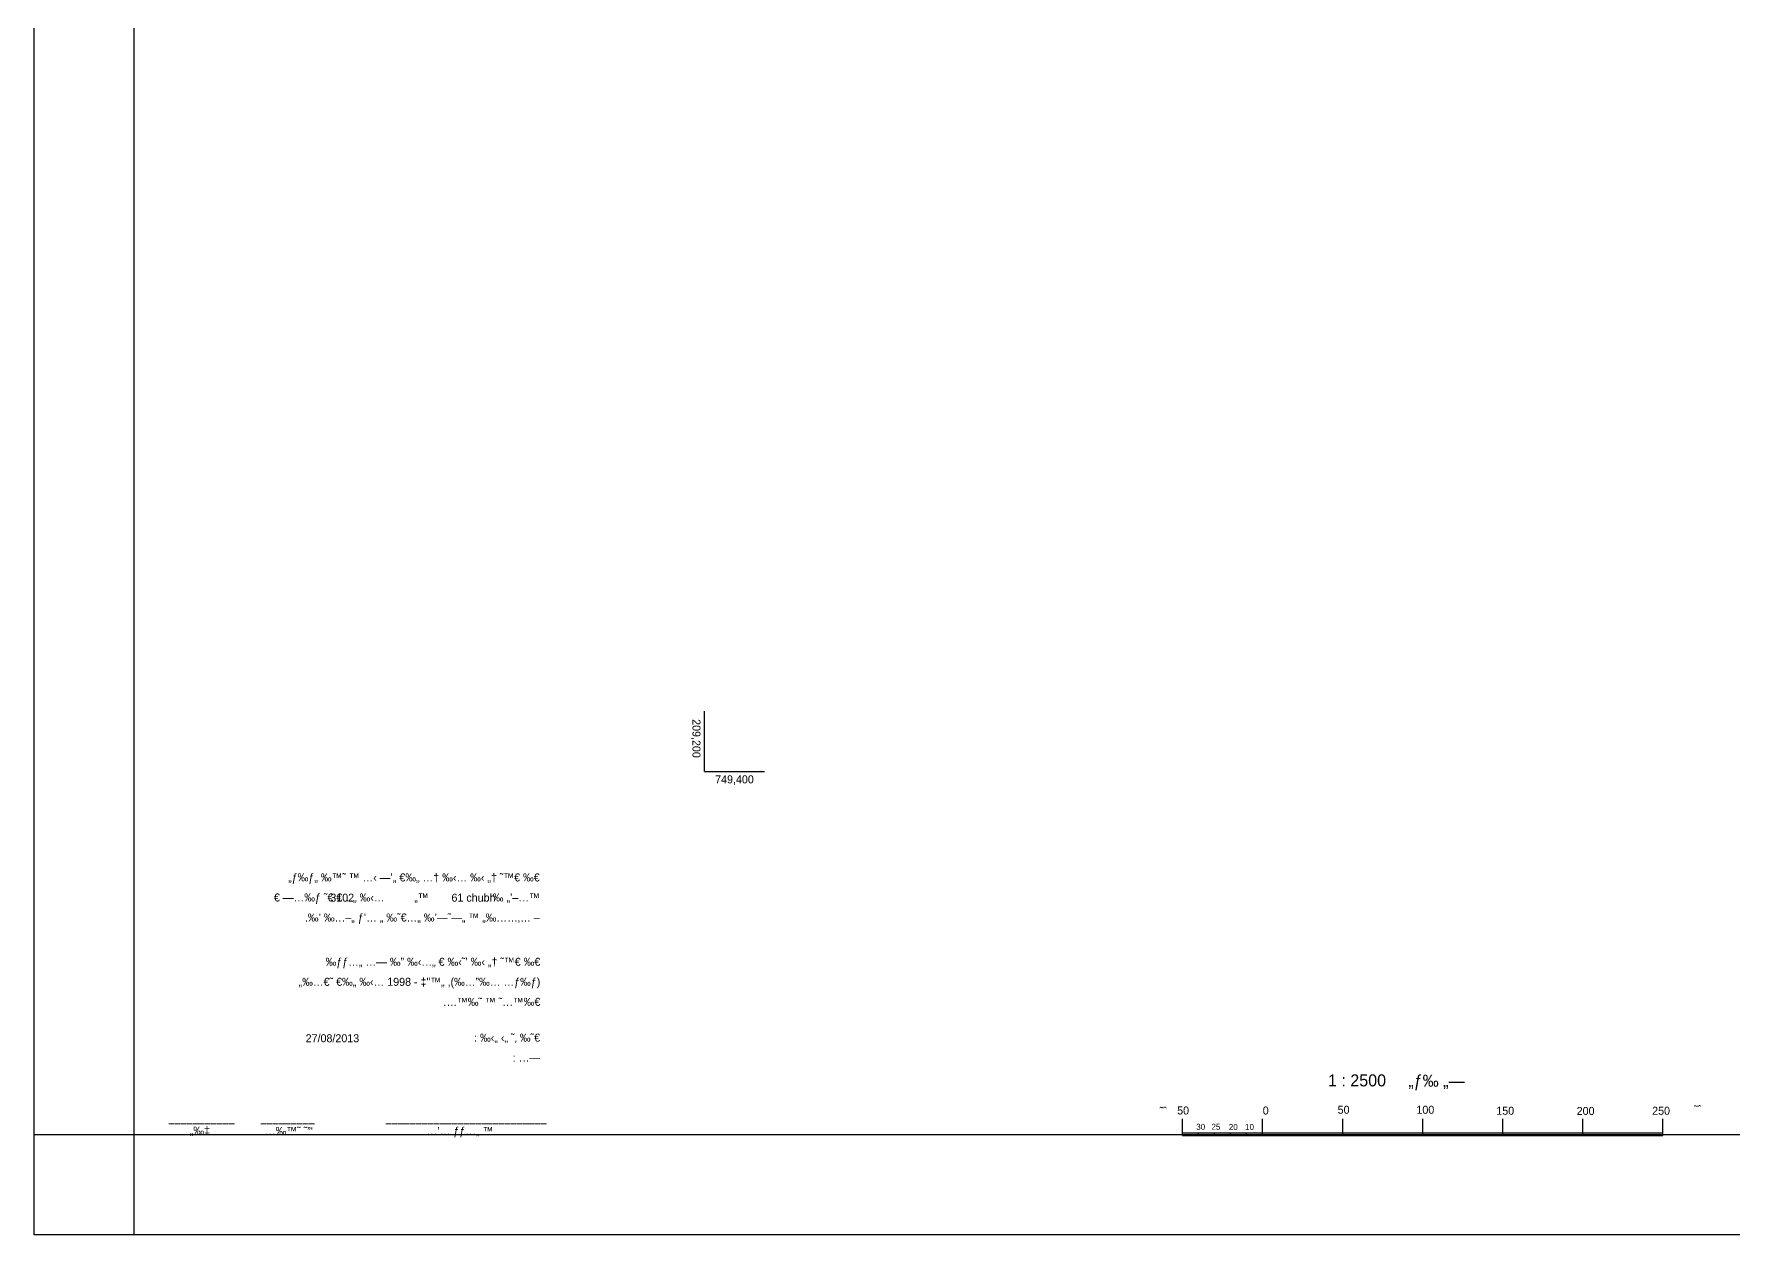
# Model space of a CAD drawing. Extents: x 208781 to 210549, y 749110 to 750610.
# Drawn here: x 208781 to 209843, y 749110 to 749860 of the extents above; entities that cross this region are included whole.
import ezdxf
from ezdxf.enums import TextEntityAlignment as Align

# ---------------------------------------------------------------- set-up
doc = ezdxf.new("R2010")
doc.units = 0
doc.layers.add('-misgeret_ezer', color=5, linetype='Continuous', plot=False)
doc.layers.add('TR_GILAYON', color=7, linetype='Continuous')
doc.layers.add('TR_GILYON', color=7, linetype='Continuous')
doc.styles.add('HEBTEXT', font='HEBTXT')
doc.styles.add('MIRYL', font='MIRYL')
doc.styles.add('TRHEBTXT', font='HEBTXT.SHX')

# ---------------------------------------------------------------- blocks, each defined once
blk = doc.blocks.new('RISH-MAX')
at = {"layer": 'TR_GILAYON'}
blk.add_lwpolyline([(0, 0), (0, 600), (700, 600), (700, 0)], close=True, dxfattribs=at)
blk = doc.blocks.new('SCL2500')
at = {"layer": 'TR_GILAYON'}
for p, q in [((-63.0062343492171, 24.81620013510337), (-63.0062343492171, 29.01620013510319)), ((-63.0062343492171, 25.51620013510319), (56.9937656507829, 25.51620013510319)), ((-59.0062343492171, 24.81620013510337), (-59.0062343492171, 25.51620013510319)), ((-55.0062343492171, 24.81620013510337), (-55.0062343492171, 25.51620013510319)), ((-51.0062343492171, 24.81620013510337), (-51.0062343492171, 25.51620013510319)), ((-47.0062343492171, 24.81620013510337), (-47.0062343492171, 25.51620013510319)), ((-43.0062343492171, 24.81620013510337), (-43.0062343492171, 29.01620013510319)), ((-23.0062343492171, 24.81620013510337), (-23.0062343492171, 29.01620013510319)), ((-3.006234349217095, 24.81620013510337), (-3.006234349217095, 29.01620013510319)), ((16.9937656507829, 24.81620013510337), (16.9937656507829, 29.01620013510319)), ((36.9937656507829, 24.81620013510337), (36.9937656507829, 29.01620013510319)), ((56.9937656507829, 24.81620013510337), (56.9937656507829, 29.01620013510319)), ((-63.0062343492171, 24.81620013510337), (56.9937656507829, 24.81620013510337))]:
    blk.add_line(p, q, dxfattribs=at)
at = {"layer": 'TR_GILAYON', "style": 'HEBTEXT'}
for s, height, p in [('1 : 2500', 3, (-26.67807728652832, 37.12443142964275)), ('„ƒ‰ „—', 3, (-6.601113938074434, 37.02774274985086)), ('0', 2, (-42.98446596807327, 30.08532468279827)), ('50', 2, (-24.26996081457463, 30.28360937988828)), ('100', 2, (-4.59220907227126, 30.28360937988828)), ('150', 2, (15.36075598110921, 30.0357535085318)), ('200', 2, (35.45132769003993, 29.98618233425304)), ('250', 2, (54.31275157467479, 30.0357535085318)), ('30', 1.5, (-59.60045387605197, 26.26832157082617)), ('25', 1.5, (-55.79907789102282, 26.27141835087923)), ('20', 1.5, (-51.46446824150615, 26.22804073679936)), ('10', 1.5, (-47.40937014245418, 26.23113751687606))]:
    blk.add_text(s, height=height, dxfattribs=at).set_placement(p)
for s, p in [('˜ˆ', (-66.95671678155185, 29.9391003945052)), ('50', (-61.39746716849032, 30.1035078972368)), ('˜ˆ', (66.58603455980784, 30.33069131965976))]:
    blk.add_text(s, height=2, dxfattribs=at).set_placement(p, align=Align.RIGHT)

msp = doc.modelspace()

# ---------------------------------------------------------------- linework, layer by layer
at = {"layer": '-misgeret_ezer'}
for p, q in [((208843.6994916433, 749110.4593802323), (208843.6994916433, 750610.4593802323)), ((210531.1994916433, 749172.9593802323), (208781.1994916433, 749172.9593802323))]:
    msp.add_line(p, q, dxfattribs=at)
at = {"layer": 'TR_GILYON'}
for q in [(209200, 749437.5), (209237.5, 749400)]:
    msp.add_line((209200, 749400), q, dxfattribs=at)

# ---------------------------------------------------------------- block references
at = {"layer": 'TR_GILYON', "xscale": 2.5, "yscale": 2.5, "zscale": 2.5}
for name, p in [('RISH-MAX', (208781.1994916433, 749110.4593802323)), ('SCL2500', (209656.1994916433, 749110.4593802323))]:
    msp.add_blockref(name, p, dxfattribs=at)

# ---------------------------------------------------------------- texts
at = {"layer": 'TR_GILAYON', "style": 'HEBTEXT'}
for s, p in [('„ƒ‰ƒ„ ‰™˜ ™ …‹ —’„ €‰„ …† ‰‹… ‰‹ „† ˜™€ ‰€', (209097.0954543396, 749331.2491085506)), ('€ —…‰ƒ ˜€ €…„ ‰‹…          „™                  …‰ „’–…™', (209097.1132312214, 749318.7354458547)), ('.‰’ ‰…–„ ƒ’… „ ‰˜€…„ ‰’—˜—„ ™ „‰……‚… –', (209097.1310081023, 749306.221783157)), ('‰ƒƒ…„ …— ‰” ‰‹…„ € ‰‹˜’ ‰‹ „† ˜™€ ‰€', (209097.4512150665, 749278.5728254155)), ('„‰…€˜ €‰„ ‰‹… 1998 - ‡"™„ ,(‰…”‰… …ƒ‰ƒ)', (209097.4689919483, 749266.0591627178)), ('.…™‰˜ ™ ˜…™‰€', (209097.4867688306, 749253.5455000182)), (': ‰‹„ ‹„ ˜‚ ‰˜€', (209097.317239447, 749231.1902491343)), (': …—', (209097.3350163293, 749218.6765864375)), ('___________', (208906.3740984325, 749181.0797157376)), ('„‰‡', (208891.1230683139, 749173.1557592971)), ('…‰™˜ ˜”‘', (208955.5541416644, 749172.9359459192)), ('_________', (208956.3740984325, 749181.0797157376)), ('___________________________', (209101.3740984325, 749181.0797157376)), ('…’… ƒƒ…„ ™', (209068.0541416653, 749172.9359459192))]:
    msp.add_text(s, height=5, dxfattribs=at).set_placement(p, align=Align.RIGHT)
at = {"layer": 'TR_GILAYON'}
for s, style, p in [('3102', 'MIRYL', (208966.2961488895, 749318.6177655435)), ('61 chubh', 'MIRYL', (209041.974205941, 749318.6177655435)), ('27/08/2013', 'TRHEBTXT', (208950.8734960079, 749230.8162556472))]:
    msp.add_text(s, height=5, dxfattribs=dict(at, style=style)).set_placement(p)
at = {"layer": 'TR_GILYON'}
msp.add_text('209,200', height=5, rotation=270, dxfattribs=at).set_placement((209197.5, 749420.512349877), align=Align.TOP_CENTER)
at = {"layer": 'TR_GILYON', "style": 'TRHEBTXT'}
msp.add_text('749,400', height=5, dxfattribs=at).set_placement((209218.75, 749397.5), align=Align.TOP_CENTER)

doc.saveas('drawing.dxf')
